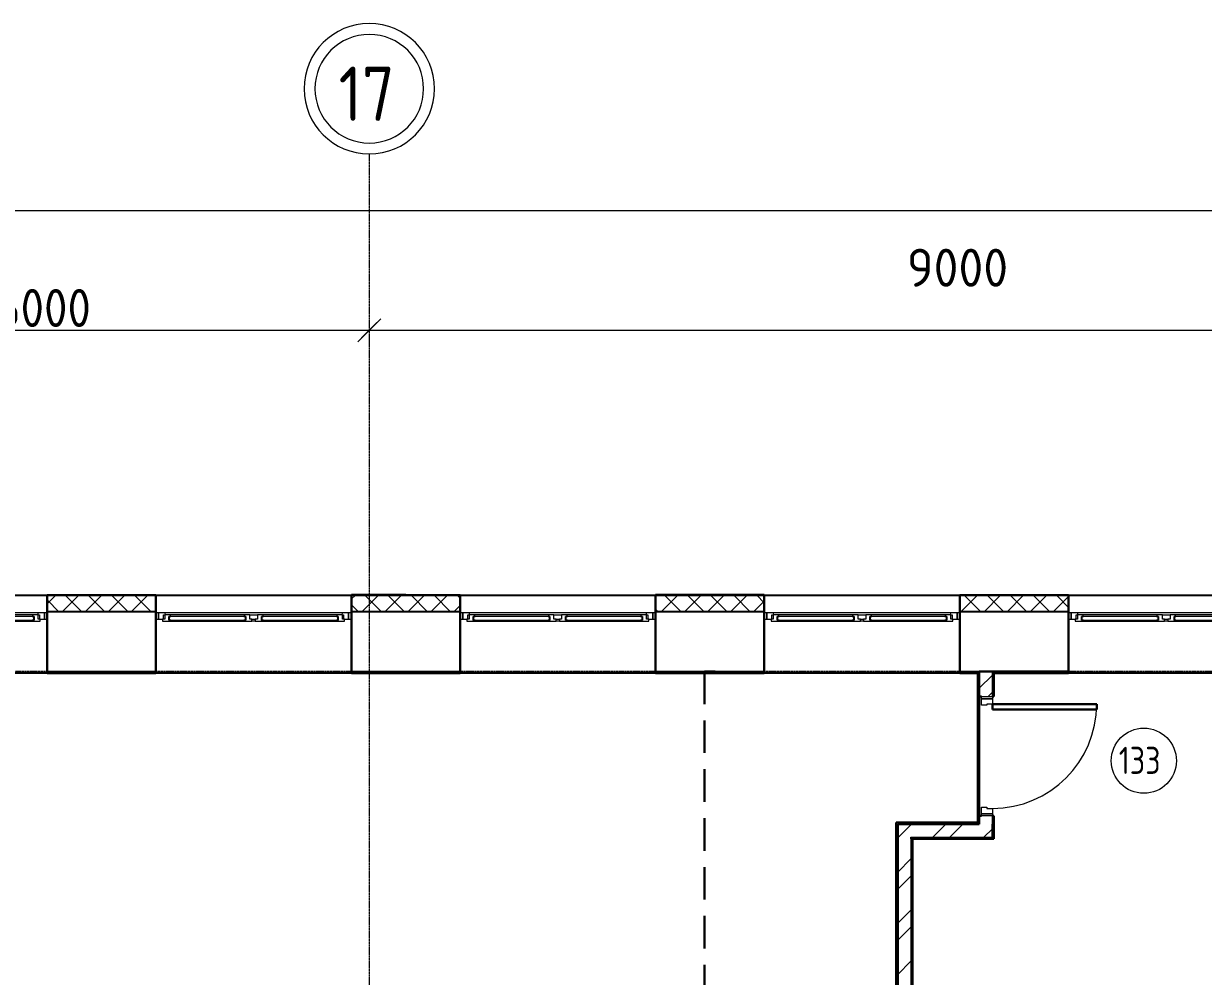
# Model space of a CAD drawing. Header units: millimetres. Extents: x -695119 to 412940, y -249585 to 622758.
# Drawn here: x 25012 to 35872, y -22677 to -13905 of the extents above; entities that cross this region are included whole.
import ezdxf

# ---------------------------------------------------------------- set-up
doc = ezdxf.new("R2010")
doc.units = ezdxf.units.MM
doc.linetypes.add('ADSK_Линия сетки', pattern=[25, 20, -2.5, 0, -2.5])
doc.linetypes.add('ADSK_Сверху', pattern=[450, 300, -150])
for name, color, linetype, lineweight in [('Каркас_Импост', 8, 'Continuous', 9), ('Марки помещений', 8, 'Continuous', 20), ('Монтажный зазор', 8, 'Continuous', 9), ('Окна', 252, 'Continuous', 9), ('Оси', 252, 'Continuous', 9), ('Остекление', 8, 'Continuous', 9), ('Панель', 252, 'Continuous', 30), ('Размеры', 7, 'Continuous', 9), ('Стены разрез', 7, 'Continuous', 30), ('Стены штриховка', 7, 'Continuous', 9)]:
    doc.layers.add(name, color=color, linetype=linetype, lineweight=lineweight)
doc.layers.add('Стены', color=194, linetype='Continuous')
doc.styles.add('GOST 2.304 type A_1', font='', dxfattribs={"height": 350})
doc.styles.add('GOST Common', font='', dxfattribs={"width": 0.9, "height": 500})
doc.styles.add('GOST Common_3', font='', dxfattribs={"height": 3.5})
doc.styles.add('ISOCPEUR', font='isocpeur.ttf', dxfattribs={"width": 0.9, "height": 350})
doc.styles.get('GOST 2.304 type A_1').set_extended_font_data('GOST 2.304 type A')
doc.styles.get('GOST Common').set_extended_font_data('GOST type B')
doc.styles.get('GOST Common_3').set_extended_font_data('GOST type B')

# ---------------------------------------------------------------- blocks, each defined once
blk = doc.blocks.new('_Oblique')
at = {"color": 0, "linetype": 'ByBlock', "lineweight": -2}
blk.add_line((-0.5, -0.5), (0.5, 0.5), dxfattribs=at)
blk = doc.blocks.new('1 этаж')
at = {"layer": 'Каркас_Импост', "color": 251, "true_color": 0x636466}
for p, q in [((-19805, -100507), (-21436, -100507)), ((-19854, -100524), (-20535, -100524)), ((-17005, -100507), (-18636, -100507)), ((-17906, -100524), (-18587, -100524)), ((-17856, -100524), (-17786, -100524)), ((-17054, -100524), (-17735, -100524)), ((-14205, -100507), (-15836, -100507)), ((-15106, -100524), (-15787, -100524)), ((-15056, -100524), (-14986, -100524)), ((-14254, -100524), (-14935, -100524)), ((-11405, -100507), (-13036, -100507)), ((-12306, -100524), (-12987, -100524)), ((-12256, -100524), (-12186, -100524)), ((-11454, -100524), (-12135, -100524)), ((-8605, -100507), (-10236, -100507)), ((-9506, -100524), (-10187, -100524)), ((-9456, -100524), (-9386, -100524)), ((-8654, -100524), (-9335, -100524)), ((-20533, -100582), (-19856, -100582)), ((-19842, -100582), (-19840, -100582)), ((-18602, -100582), (-18600, -100582)), ((-18585, -100582), (-17908, -100582)), ((-17894, -100582), (-17892, -100582)), ((-17836, -100565), (-17806, -100565)), ((-17806, -100582), (-17836, -100582)), ((-17750, -100582), (-17748, -100582)), ((-17733, -100582), (-17056, -100582)), ((-17042, -100582), (-17040, -100582)), ((-15802, -100582), (-15800, -100582)), ((-15785, -100582), (-15108, -100582)), ((-15094, -100582), (-15092, -100582)), ((-15036, -100565), (-15006, -100565)), ((-15006, -100582), (-15036, -100582)), ((-14950, -100582), (-14948, -100582)), ((-14933, -100582), (-14256, -100582)), ((-14242, -100582), (-14240, -100582)), ((-13002, -100582), (-13000, -100582)), ((-12985, -100582), (-12308, -100582)), ((-12294, -100582), (-12292, -100582)), ((-12236, -100565), (-12206, -100565)), ((-12206, -100582), (-12236, -100582)), ((-12150, -100582), (-12148, -100582)), ((-12133, -100582), (-11456, -100582)), ((-11442, -100582), (-11440, -100582)), ((-10202, -100582), (-10200, -100582)), ((-10185, -100582), (-9508, -100582)), ((-9494, -100582), (-9492, -100582)), ((-9436, -100565), (-9406, -100565)), ((-9406, -100582), (-9436, -100582)), ((-9350, -100582), (-9348, -100582)), ((-9333, -100582), (-8656, -100582)), ((-11121, -101357), (-11121, -101297)), ((-11121, -101297), (-11021, -101297)), ((-11021, -101297), (-11021, -101347)), ((-11071, -101357), (-11121, -101357)), ((-11071, -101347), (-11071, -101357)), ((-11021, -101347), (-11071, -101347)), ((-11121, -102297), (-11071, -102297)), ((-11121, -102357), (-11121, -102297)), ((-11021, -102357), (-11121, -102357)), ((-11071, -102297), (-11071, -102307)), ((-11071, -102307), (-11021, -102307)), ((-11021, -102307), (-11021, -102357))]:
    blk.add_line(p, q, dxfattribs=at)
at = {"layer": 'Каркас_Импост', "color": 251, "lineweight": 18, "true_color": 0x636466}
for p, q in [((-19854, -100524), (-19859, -100541)), ((-19859, -100541), (-19841, -100541)), ((-19804, -100524), (-19854, -100524)), ((-19841, -100541), (-19841, -100573)), ((-19805, -100507), (-19810, -100524)), ((-19746, -100507), (-19805, -100507)), ((-19804, -100565), (-19804, -100524)), ((-19804, -100524), (-19792, -100524)), ((-19792, -100524), (-19792, -100565)), ((-19746, -100565), (-19746, -100507)), ((-18636, -100507), (-18696, -100507)), ((-18696, -100507), (-18696, -100565)), ((-18650, -100565), (-18650, -100524)), ((-18650, -100524), (-18638, -100524)), ((-18638, -100524), (-18638, -100565)), ((-18587, -100524), (-18638, -100524)), ((-18632, -100524), (-18636, -100507)), ((-18601, -100573), (-18601, -100541)), ((-18601, -100541), (-18583, -100541)), ((-18583, -100541), (-18587, -100524)), ((-17906, -100524), (-17911, -100541)), ((-17911, -100541), (-17893, -100541)), ((-17856, -100524), (-17906, -100524)), ((-17893, -100541), (-17893, -100573)), ((-17856, -100565), (-17856, -100524)), ((-17786, -100524), (-17786, -100565)), ((-17735, -100524), (-17786, -100524)), ((-17749, -100573), (-17749, -100541)), ((-17749, -100541), (-17731, -100541)), ((-17731, -100541), (-17735, -100524)), ((-17054, -100524), (-17059, -100541)), ((-17059, -100541), (-17041, -100541)), ((-17004, -100524), (-17054, -100524)), ((-17041, -100541), (-17041, -100573)), ((-17005, -100507), (-17010, -100524)), ((-16946, -100507), (-17005, -100507)), ((-17004, -100565), (-17004, -100524)), ((-17004, -100524), (-16992, -100524)), ((-16992, -100524), (-16992, -100565)), ((-16946, -100565), (-16946, -100507)), ((-15836, -100507), (-15896, -100507)), ((-15896, -100507), (-15896, -100565)), ((-15850, -100565), (-15850, -100524)), ((-15850, -100524), (-15838, -100524)), ((-15838, -100524), (-15838, -100565)), ((-15787, -100524), (-15838, -100524)), ((-15832, -100524), (-15836, -100507)), ((-15801, -100573), (-15801, -100541)), ((-15801, -100541), (-15783, -100541)), ((-15783, -100541), (-15787, -100524)), ((-15106, -100524), (-15111, -100541)), ((-15111, -100541), (-15093, -100541)), ((-15056, -100524), (-15106, -100524)), ((-15093, -100541), (-15093, -100573)), ((-15056, -100565), (-15056, -100524)), ((-14986, -100524), (-14986, -100565)), ((-14935, -100524), (-14986, -100524)), ((-14949, -100573), (-14949, -100541)), ((-14949, -100541), (-14931, -100541)), ((-14931, -100541), (-14935, -100524)), ((-14254, -100524), (-14259, -100541)), ((-14259, -100541), (-14241, -100541)), ((-14204, -100524), (-14254, -100524)), ((-14241, -100541), (-14241, -100573)), ((-14205, -100507), (-14210, -100524)), ((-14146, -100507), (-14205, -100507)), ((-14204, -100565), (-14204, -100524)), ((-14204, -100524), (-14192, -100524)), ((-14192, -100524), (-14192, -100565)), ((-14146, -100565), (-14146, -100507)), ((-13036, -100507), (-13096, -100507)), ((-13096, -100507), (-13096, -100565)), ((-13050, -100565), (-13050, -100524)), ((-13050, -100524), (-13038, -100524)), ((-13038, -100524), (-13038, -100565)), ((-12987, -100524), (-13038, -100524)), ((-13032, -100524), (-13036, -100507)), ((-13001, -100573), (-13001, -100541)), ((-13001, -100541), (-12983, -100541)), ((-12983, -100541), (-12987, -100524)), ((-12306, -100524), (-12311, -100541)), ((-12311, -100541), (-12293, -100541)), ((-12256, -100524), (-12306, -100524)), ((-12293, -100541), (-12293, -100573)), ((-12256, -100565), (-12256, -100524)), ((-12186, -100524), (-12186, -100565)), ((-12135, -100524), (-12186, -100524)), ((-12149, -100573), (-12149, -100541)), ((-12149, -100541), (-12131, -100541)), ((-12131, -100541), (-12135, -100524)), ((-11454, -100524), (-11459, -100541)), ((-11459, -100541), (-11441, -100541)), ((-11404, -100524), (-11454, -100524)), ((-11441, -100541), (-11441, -100573)), ((-11405, -100507), (-11410, -100524)), ((-11346, -100507), (-11405, -100507)), ((-11404, -100565), (-11404, -100524)), ((-11404, -100524), (-11392, -100524)), ((-11392, -100524), (-11392, -100565)), ((-11346, -100565), (-11346, -100507)), ((-10236, -100507), (-10296, -100507)), ((-10296, -100507), (-10296, -100565)), ((-10250, -100565), (-10250, -100524)), ((-10250, -100524), (-10238, -100524)), ((-10238, -100524), (-10238, -100565)), ((-10187, -100524), (-10238, -100524)), ((-10232, -100524), (-10236, -100507)), ((-10201, -100573), (-10201, -100541)), ((-10201, -100541), (-10183, -100541)), ((-10183, -100541), (-10187, -100524)), ((-9506, -100524), (-9511, -100541)), ((-9511, -100541), (-9493, -100541)), ((-9456, -100524), (-9506, -100524)), ((-9493, -100541), (-9493, -100573)), ((-9456, -100565), (-9456, -100524)), ((-9386, -100524), (-9386, -100565)), ((-9335, -100524), (-9386, -100524)), ((-9349, -100573), (-9349, -100541)), ((-9349, -100541), (-9331, -100541)), ((-9331, -100541), (-9335, -100524)), ((-19841, -100573), (-19859, -100573)), ((-19859, -100573), (-19856, -100582)), ((-19856, -100582), (-19842, -100582)), ((-19842, -100582), (-19841, -100581)), ((-19841, -100581), (-19840, -100582)), ((-19840, -100582), (-19784, -100582)), ((-19784, -100565), (-19804, -100565)), ((-19784, -100582), (-19784, -100565)), ((-19784, -100565), (-19746, -100565)), ((-18696, -100565), (-18658, -100565)), ((-18638, -100565), (-18658, -100565)), ((-18658, -100565), (-18658, -100582)), ((-18658, -100582), (-18602, -100582)), ((-18602, -100582), (-18601, -100581)), ((-18583, -100573), (-18601, -100573)), ((-18601, -100581), (-18600, -100582)), ((-18600, -100582), (-18585, -100582)), ((-18585, -100582), (-18583, -100573)), ((-17893, -100573), (-17911, -100573)), ((-17911, -100573), (-17908, -100582)), ((-17908, -100582), (-17894, -100582)), ((-17894, -100582), (-17893, -100581)), ((-17893, -100581), (-17892, -100582)), ((-17892, -100582), (-17836, -100582)), ((-17836, -100565), (-17856, -100565)), ((-17836, -100582), (-17836, -100565)), ((-17786, -100565), (-17806, -100565)), ((-17806, -100565), (-17806, -100582)), ((-17806, -100582), (-17750, -100582)), ((-17750, -100582), (-17749, -100581)), ((-17731, -100573), (-17749, -100573)), ((-17749, -100581), (-17748, -100582)), ((-17748, -100582), (-17733, -100582)), ((-17733, -100582), (-17731, -100573)), ((-17041, -100573), (-17059, -100573)), ((-17059, -100573), (-17056, -100582)), ((-17056, -100582), (-17042, -100582)), ((-17042, -100582), (-17041, -100581)), ((-17041, -100581), (-17040, -100582)), ((-17040, -100582), (-16984, -100582)), ((-16984, -100565), (-17004, -100565)), ((-16984, -100582), (-16984, -100565)), ((-16984, -100565), (-16946, -100565)), ((-15896, -100565), (-15858, -100565)), ((-15838, -100565), (-15858, -100565)), ((-15858, -100565), (-15858, -100582)), ((-15858, -100582), (-15802, -100582)), ((-15802, -100582), (-15801, -100581)), ((-15783, -100573), (-15801, -100573)), ((-15801, -100581), (-15800, -100582)), ((-15800, -100582), (-15785, -100582)), ((-15785, -100582), (-15783, -100573)), ((-15093, -100573), (-15111, -100573)), ((-15111, -100573), (-15108, -100582)), ((-15108, -100582), (-15094, -100582)), ((-15094, -100582), (-15093, -100581)), ((-15093, -100581), (-15092, -100582)), ((-15092, -100582), (-15036, -100582)), ((-15036, -100565), (-15056, -100565)), ((-15036, -100582), (-15036, -100565)), ((-14986, -100565), (-15006, -100565)), ((-15006, -100565), (-15006, -100582)), ((-15006, -100582), (-14950, -100582)), ((-14950, -100582), (-14949, -100581)), ((-14931, -100573), (-14949, -100573)), ((-14949, -100581), (-14948, -100582)), ((-14948, -100582), (-14933, -100582)), ((-14933, -100582), (-14931, -100573)), ((-14241, -100573), (-14259, -100573)), ((-14259, -100573), (-14256, -100582)), ((-14256, -100582), (-14242, -100582)), ((-14242, -100582), (-14241, -100581)), ((-14241, -100581), (-14240, -100582)), ((-14240, -100582), (-14184, -100582)), ((-14184, -100565), (-14204, -100565)), ((-14184, -100582), (-14184, -100565)), ((-14184, -100565), (-14146, -100565)), ((-13096, -100565), (-13058, -100565)), ((-13038, -100565), (-13058, -100565)), ((-13058, -100565), (-13058, -100582)), ((-13058, -100582), (-13002, -100582)), ((-13002, -100582), (-13001, -100581)), ((-12983, -100573), (-13001, -100573)), ((-13001, -100581), (-13000, -100582)), ((-13000, -100582), (-12985, -100582)), ((-12985, -100582), (-12983, -100573)), ((-12293, -100573), (-12311, -100573)), ((-12311, -100573), (-12308, -100582)), ((-12308, -100582), (-12294, -100582)), ((-12294, -100582), (-12293, -100581)), ((-12293, -100581), (-12292, -100582)), ((-12292, -100582), (-12236, -100582)), ((-12236, -100565), (-12256, -100565)), ((-12236, -100582), (-12236, -100565)), ((-12186, -100565), (-12206, -100565)), ((-12206, -100565), (-12206, -100582)), ((-12206, -100582), (-12150, -100582)), ((-12150, -100582), (-12149, -100581)), ((-12131, -100573), (-12149, -100573)), ((-12149, -100581), (-12148, -100582)), ((-12148, -100582), (-12133, -100582)), ((-12133, -100582), (-12131, -100573)), ((-11441, -100573), (-11459, -100573)), ((-11459, -100573), (-11456, -100582)), ((-11456, -100582), (-11442, -100582)), ((-11442, -100582), (-11441, -100581)), ((-11441, -100581), (-11440, -100582)), ((-11440, -100582), (-11384, -100582)), ((-11384, -100565), (-11404, -100565)), ((-11384, -100582), (-11384, -100565)), ((-11384, -100565), (-11346, -100565)), ((-10296, -100565), (-10258, -100565)), ((-10238, -100565), (-10258, -100565)), ((-10258, -100565), (-10258, -100582)), ((-10258, -100582), (-10202, -100582)), ((-10202, -100582), (-10201, -100581)), ((-10183, -100573), (-10201, -100573)), ((-10201, -100581), (-10200, -100582)), ((-10200, -100582), (-10185, -100582)), ((-10185, -100582), (-10183, -100573)), ((-9493, -100573), (-9511, -100573)), ((-9511, -100573), (-9508, -100582)), ((-9508, -100582), (-9494, -100582)), ((-9494, -100582), (-9493, -100581)), ((-9493, -100581), (-9492, -100582)), ((-9492, -100582), (-9436, -100582)), ((-9436, -100565), (-9456, -100565)), ((-9436, -100582), (-9436, -100565)), ((-9386, -100565), (-9406, -100565)), ((-9406, -100565), (-9406, -100582)), ((-9406, -100582), (-9350, -100582)), ((-9350, -100582), (-9349, -100581)), ((-9331, -100573), (-9349, -100573)), ((-9349, -100581), (-9348, -100582)), ((-9348, -100582), (-9333, -100582)), ((-9333, -100582), (-9331, -100573))]:
    blk.add_line(p, q, dxfattribs=at)
at = {"layer": 'Марки помещений', "color": 251, "true_color": 0x636466}
blk.add_circle((-9627, -101868), 300, dxfattribs=at)
at = {"layer": 'Монтажный зазор', "color": 251, "true_color": 0x636466}
for p, q in [((-11121, -101277), (-11021, -101277)), ((-11121, -101297), (-11121, -101277)), ((-11021, -101297), (-11121, -101297)), ((-11021, -101277), (-11021, -101297)), ((-11121, -102377), (-11121, -102357)), ((-11121, -102357), (-11021, -102357)), ((-11021, -102377), (-11121, -102377)), ((-11021, -102357), (-11021, -102377))]:
    blk.add_line(p, q, dxfattribs=at)
at = {"layer": 'Окна', "color": 251, "true_color": 0x636466}
for p, q in [((-19721, -100507), (-19746, -100507)), ((-19746, -100507), (-19746, -100565)), ((-18696, -100507), (-18721, -100507)), ((-18696, -100565), (-18696, -100507)), ((-16921, -100507), (-16946, -100507)), ((-16946, -100507), (-16946, -100565)), ((-15896, -100507), (-15921, -100507)), ((-15896, -100565), (-15896, -100507)), ((-14121, -100507), (-14146, -100507)), ((-14146, -100507), (-14146, -100565)), ((-13096, -100507), (-13121, -100507)), ((-13096, -100565), (-13096, -100507)), ((-11321, -100507), (-11346, -100507)), ((-11346, -100507), (-11346, -100565)), ((-10296, -100507), (-10321, -100507)), ((-10296, -100565), (-10296, -100507)), ((-19746, -100565), (-19721, -100565)), ((-18721, -100565), (-18696, -100565)), ((-16946, -100565), (-16921, -100565)), ((-15921, -100565), (-15896, -100565)), ((-14146, -100565), (-14121, -100565)), ((-13121, -100565), (-13096, -100565)), ((-11346, -100565), (-11321, -100565)), ((-10321, -100565), (-10296, -100565))]:
    blk.add_line(p, q, dxfattribs=at)
at = {"layer": 'Оси', "color": 251, "linetype": 'ADSK_Линия сетки', "true_color": 0x636466}
for p, q in [((-16756, -96281), (-16756, -160943)), ((4311, -101047), (-72628, -101047))]:
    blk.add_line(p, q, dxfattribs=at)
at = {"layer": 'Оси', "color": 251, "lineweight": 20, "true_color": 0x636466}
for radius, start, end in [(600, 0, 180), (500, 0, 180), (600, 180, 0), (500, 180, 0)]:
    blk.add_arc((-16756, -95681), radius, start, end, dxfattribs=at)
at = {"layer": 'Остекление', "color": 251, "true_color": 0x636466}
for p, q in [((-19844, -100541), (-20546, -100541)), ((-19844, -100573), (-19844, -100541)), ((-19844, -100541), (-19844, -100573)), ((-19841, -100541), (-19844, -100541)), ((-19841, -100573), (-19841, -100541)), ((-18598, -100541), (-18601, -100541)), ((-18601, -100541), (-18601, -100573)), ((-17896, -100541), (-18598, -100541)), ((-18598, -100541), (-18598, -100573)), ((-18598, -100573), (-18598, -100541)), ((-17896, -100573), (-17896, -100541)), ((-17896, -100541), (-17896, -100573)), ((-17893, -100541), (-17896, -100541)), ((-17893, -100573), (-17893, -100541)), ((-17746, -100541), (-17749, -100541)), ((-17749, -100541), (-17749, -100573)), ((-17044, -100541), (-17746, -100541)), ((-17746, -100541), (-17746, -100573)), ((-17746, -100573), (-17746, -100541)), ((-17044, -100573), (-17044, -100541)), ((-17044, -100541), (-17044, -100573)), ((-17041, -100541), (-17044, -100541)), ((-17041, -100573), (-17041, -100541)), ((-15798, -100541), (-15801, -100541)), ((-15801, -100541), (-15801, -100573)), ((-15096, -100541), (-15798, -100541)), ((-15798, -100541), (-15798, -100573)), ((-15798, -100573), (-15798, -100541)), ((-15096, -100573), (-15096, -100541)), ((-15096, -100541), (-15096, -100573)), ((-15093, -100541), (-15096, -100541)), ((-15093, -100573), (-15093, -100541)), ((-14946, -100541), (-14949, -100541)), ((-14949, -100541), (-14949, -100573)), ((-14244, -100541), (-14946, -100541)), ((-14946, -100541), (-14946, -100573)), ((-14946, -100573), (-14946, -100541)), ((-14244, -100573), (-14244, -100541)), ((-14244, -100541), (-14244, -100573)), ((-14241, -100541), (-14244, -100541)), ((-14241, -100573), (-14241, -100541)), ((-12998, -100541), (-13001, -100541)), ((-13001, -100541), (-13001, -100573)), ((-12296, -100541), (-12998, -100541)), ((-12998, -100541), (-12998, -100573)), ((-12998, -100573), (-12998, -100541)), ((-12296, -100573), (-12296, -100541)), ((-12296, -100541), (-12296, -100573)), ((-12293, -100541), (-12296, -100541)), ((-12293, -100573), (-12293, -100541)), ((-12146, -100541), (-12149, -100541)), ((-12149, -100541), (-12149, -100573)), ((-11444, -100541), (-12146, -100541)), ((-12146, -100541), (-12146, -100573)), ((-12146, -100573), (-12146, -100541)), ((-11444, -100573), (-11444, -100541)), ((-11444, -100541), (-11444, -100573)), ((-11441, -100541), (-11444, -100541)), ((-11441, -100573), (-11441, -100541)), ((-10198, -100541), (-10201, -100541)), ((-10201, -100541), (-10201, -100573)), ((-9496, -100541), (-10198, -100541)), ((-10198, -100541), (-10198, -100573)), ((-10198, -100573), (-10198, -100541)), ((-9496, -100573), (-9496, -100541)), ((-9496, -100541), (-9496, -100573)), ((-9493, -100541), (-9496, -100541)), ((-9493, -100573), (-9493, -100541)), ((-9346, -100541), (-9349, -100541)), ((-9349, -100541), (-9349, -100573)), ((-8644, -100541), (-9346, -100541)), ((-9346, -100541), (-9346, -100573)), ((-9346, -100573), (-9346, -100541)), ((-20546, -100573), (-19844, -100573)), ((-19844, -100573), (-19841, -100573)), ((-18601, -100573), (-18598, -100573)), ((-18598, -100573), (-17896, -100573)), ((-17896, -100573), (-17893, -100573)), ((-17749, -100573), (-17746, -100573)), ((-17746, -100573), (-17044, -100573)), ((-17044, -100573), (-17041, -100573)), ((-15801, -100573), (-15798, -100573)), ((-15798, -100573), (-15096, -100573)), ((-15096, -100573), (-15093, -100573)), ((-14949, -100573), (-14946, -100573)), ((-14946, -100573), (-14244, -100573)), ((-14244, -100573), (-14241, -100573)), ((-13001, -100573), (-12998, -100573)), ((-12998, -100573), (-12296, -100573)), ((-12296, -100573), (-12293, -100573)), ((-12149, -100573), (-12146, -100573)), ((-12146, -100573), (-11444, -100573)), ((-11444, -100573), (-11441, -100573)), ((-10201, -100573), (-10198, -100573)), ((-10198, -100573), (-9496, -100573)), ((-9496, -100573), (-9493, -100573)), ((-9349, -100573), (-9346, -100573)), ((-9346, -100573), (-8644, -100573))]:
    blk.add_line(p, q, dxfattribs=at)
at = {"layer": 'Панель', "color": 251, "true_color": 0x636466}
for p, q in [((-11021, -101347), (-10061, -101347)), ((-11021, -101397), (-11021, -101347)), ((-10061, -101397), (-11021, -101397)), ((-10061, -101347), (-10061, -101397))]:
    blk.add_line(p, q, dxfattribs=at)
at = {"layer": 'Панель', "color": 251, "lineweight": 9, "true_color": 0x636466}
blk.add_arc((-11021, -101347), 960, 270, 0, dxfattribs=at)
at = {"layer": 'Размеры', "color": 251, "lineweight": 18, "true_color": 0x636466}
for p, q in [((-58706, -96801), (-4806, -96801)), ((-22906, -97905), (-16606, -97905)), ((-16756, -97955), (-16756, -98055))]:
    blk.add_line(p, q, dxfattribs=at)
at = {"layer": 'Размеры', "color": 251, "lineweight": 20, "true_color": 0x636466}
for p, q in [((-16906, -97905), (-7606, -97905)), ((-16756, -97955), (-16756, -98055))]:
    blk.add_line(p, q, dxfattribs=at)
at = {"layer": 'Стены', "color": 251, "true_color": 0x636466}
for p, q in [((-21521, -100345), (-19721, -100345)), ((-18721, -100345), (-16921, -100345)), ((-15921, -100345), (-14121, -100345)), ((-13121, -100345), (-11321, -100345)), ((-10321, -100345), (-8521, -100345)), ((-18721, -100497), (-19721, -100497)), ((-15921, -100497), (-16921, -100497)), ((-13121, -100497), (-14121, -100497)), ((-10321, -100497), (-11321, -100497)), ((-19721, -101062), (-21521, -101062)), ((-19721, -101047), (-18721, -101047)), ((-16921, -101062), (-18721, -101062)), ((-16921, -101047), (-15921, -101047)), ((-14121, -101062), (-15921, -101062)), ((-14121, -101047), (-13671, -101047)), ((-13571, -101047), (-13121, -101047)), ((-11321, -101062), (-13121, -101062)), ((-11321, -101047), (-11141, -101047)), ((-10321, -101047), (-11021, -101047)), ((-8521, -101062), (-10321, -101062)), ((-11771, -102572), (-11771, -102587))]:
    blk.add_line(p, q, dxfattribs=at)
at = {"layer": 'Стены разрез', "color": 251, "true_color": 0x636466}
for p, q in [((-19721, -101062), (-19721, -100345)), ((-18721, -100345), (-19721, -100345)), ((-18721, -101062), (-18721, -100345)), ((-16421, -100340), (-16921, -100340)), ((-16921, -100340), (-16921, -100345)), ((-16921, -101062), (-16921, -100345)), ((-15921, -100345), (-16921, -100345)), ((-16421, -100345), (-16421, -100340)), ((-15921, -101062), (-15921, -100345)), ((-13621, -100340), (-14121, -100340)), ((-14121, -100340), (-14121, -100345)), ((-14121, -101062), (-14121, -100345)), ((-13121, -100345), (-14121, -100345)), ((-13121, -100340), (-13621, -100340)), ((-13121, -100345), (-13121, -100340)), ((-13121, -101062), (-13121, -100345)), ((-11321, -101062), (-11321, -100345)), ((-10321, -100345), (-11321, -100345)), ((-10321, -101062), (-10321, -100345)), ((-19721, -101062), (-18721, -101062)), ((-16921, -101062), (-15921, -101062)), ((-13121, -101062), (-14121, -101062)), ((-13571, -101047), (-13671, -101047)), ((-11156, -101062), (-11321, -101062)), ((-11156, -101062), (-11156, -102437)), ((-11021, -101047), (-11141, -101047)), ((-11141, -102452), (-11141, -101047)), ((-11021, -101062), (-10321, -101062)), ((-11006, -101277), (-11006, -101047)), ((-11141, -101277), (-11121, -101277)), ((-11021, -101277), (-11006, -101277)), ((-11121, -102377), (-11141, -102377)), ((-11006, -102377), (-11021, -102377)), ((-11006, -102587), (-11006, -102377)), ((-11156, -102437), (-11906, -102437)), ((-11906, -102437), (-11906, -106507)), ((-11141, -102452), (-11891, -102452)), ((-11891, -106692), (-11891, -102452)), ((-11021, -102572), (-11021, -102452)), ((-11771, -102587), (-11006, -102587)), ((-11756, -103957), (-11756, -102572))]:
    blk.add_line(p, q, dxfattribs=at)
at = {"layer": 'Стены разрез', "color": 251, "linetype": 'Continuous', "lineweight": 9, "true_color": 0x636466}
for p, q in [((-19721, -100423), (-19719, -100421)), ((-19719, -100421), (-19645, -100347)), ((-19613, -100497), (-19719, -100391)), ((-19583, -100497), (-19433, -100347)), ((-19401, -100497), (-19551, -100347)), ((-19371, -100497), (-19221, -100347)), ((-19189, -100497), (-19339, -100347)), ((-19159, -100497), (-19009, -100347)), ((-18976, -100497), (-19126, -100347)), ((-18947, -100497), (-18797, -100347)), ((-18764, -100497), (-18914, -100347)), ((-16855, -100497), (-16921, -100432)), ((-16916, -100345), (-16919, -100340)), ((-16919, -100379), (-16887, -100347)), ((-16915, -100347), (-16916, -100345)), ((-16825, -100497), (-16675, -100347)), ((-16643, -100497), (-16793, -100347)), ((-16613, -100497), (-16463, -100347)), ((-16431, -100497), (-16581, -100347)), ((-16401, -100497), (-16251, -100347)), ((-16219, -100497), (-16369, -100347)), ((-16328, -100347), (-16329, -100345)), ((-16189, -100497), (-16039, -100347)), ((-16007, -100497), (-16157, -100347)), ((-15977, -100497), (-15922, -100442)), ((-15923, -100369), (-15944, -100347)), ((-14068, -100497), (-13918, -100347)), ((-13885, -100497), (-14035, -100347)), ((-13855, -100497), (-13705, -100347)), ((-13673, -100497), (-13823, -100347)), ((-13733, -100347), (-13734, -100347)), ((-13643, -100497), (-13493, -100347)), ((-13461, -100497), (-13611, -100347)), ((-13431, -100497), (-13281, -100347)), ((-13249, -100497), (-13399, -100347)), ((-13219, -100497), (-13123, -100401)), ((-13123, -100411), (-13187, -100347)), ((-11310, -100497), (-11160, -100347)), ((-11128, -100497), (-11278, -100347)), ((-11098, -100497), (-10948, -100347)), ((-10915, -100497), (-11065, -100347)), ((-11049, -100347), (-11050, -100346)), ((-10917, -100345), (-10918, -100347)), ((-10886, -100497), (-10736, -100347)), ((-10703, -100497), (-10853, -100347)), ((-10674, -100497), (-10524, -100347)), ((-10491, -100497), (-10641, -100347)), ((-10461, -100497), (-10323, -100359)), ((-10321, -100456), (-10429, -100347)), ((-18735, -100497), (-18721, -100484)), ((-14097, -100497), (-14121, -100474)), ((-19721, -101059), (-19709, -101047)), ((-19684, -101062), (-19699, -101047)), ((-19512, -101062), (-19497, -101047)), ((-19472, -101062), (-19487, -101047)), ((-19300, -101062), (-19285, -101047)), ((-19260, -101062), (-19275, -101047)), ((-19087, -101062), (-19072, -101047)), ((-19048, -101062), (-19063, -101047)), ((-18875, -101062), (-18860, -101047)), ((-18836, -101062), (-18851, -101047)), ((-16754, -101062), (-16739, -101047)), ((-16714, -101062), (-16729, -101047)), ((-16542, -101062), (-16527, -101047)), ((-16502, -101062), (-16517, -101047)), ((-16330, -101062), (-16315, -101047)), ((-16290, -101062), (-16305, -101047)), ((-16118, -101062), (-16103, -101047)), ((-16078, -101062), (-16093, -101047)), ((-13996, -101062), (-13981, -101047)), ((-13957, -101062), (-13972, -101047)), ((-13784, -101062), (-13769, -101047)), ((-13745, -101062), (-13760, -101047)), ((-13572, -101062), (-13571, -101061)), ((-13571, -101061), (-13557, -101047)), ((-13532, -101062), (-13547, -101047)), ((-13360, -101062), (-13345, -101047)), ((-13320, -101062), (-13335, -101047)), ((-13148, -101062), (-13133, -101047)), ((-13121, -101050), (-13123, -101047)), ((-11239, -101062), (-11224, -101047)), ((-11199, -101062), (-11214, -101047)), ((-11141, -101200), (-11021, -101080)), ((-11021, -101057), (-11011, -101047)), ((-11021, -101057), (-11011, -101047)), ((-10987, -101062), (-11002, -101047)), ((-10814, -101062), (-10799, -101047)), ((-10775, -101062), (-10790, -101047)), ((-10602, -101062), (-10587, -101047)), ((-10563, -101062), (-10578, -101047)), ((-10390, -101062), (-10375, -101047)), ((-10350, -101062), (-10365, -101047)), ((-11061, -101277), (-11021, -101237)), ((-11006, -101256), (-11021, -101241)), ((-11021, -101269), (-11006, -101254)), ((-11891, -102578), (-11771, -102458)), ((-11820, -102452), (-11820, -102437)), ((-11771, -102458), (-11765, -102452)), ((-11570, -102572), (-11450, -102452)), ((-11413, -102572), (-11293, -102452)), ((-11220, -102452), (-11220, -102437)), ((-11099, -102572), (-11021, -102494)), ((-11756, -102627), (-11771, -102612)), ((-11703, -102587), (-11688, -102572)), ((-11583, -102587), (-11598, -102572)), ((-11490, -102587), (-11475, -102572)), ((-11371, -102587), (-11386, -102572)), ((-11278, -102587), (-11263, -102572)), ((-11159, -102587), (-11174, -102572)), ((-11066, -102587), (-11051, -102572)), ((-11006, -102528), (-11021, -102513)), ((-11021, -102542), (-11006, -102527)), ((-11771, -102655), (-11756, -102640)), ((-11891, -102893), (-11771, -102773)), ((-11756, -102839), (-11771, -102824)), ((-11891, -103050), (-11771, -102930)), ((-11771, -102867), (-11756, -102852)), ((-11756, -103051), (-11771, -103036)), ((-11771, -103080), (-11756, -103065)), ((-11891, -103364), (-11771, -103244)), ((-11756, -103263), (-11771, -103248)), ((-11771, -103292), (-11756, -103277)), ((-11891, -103521), (-11771, -103401)), ((-11756, -103475), (-11771, -103460)), ((-11771, -103504), (-11756, -103489)), ((-11756, -103688), (-11771, -103673)), ((-11771, -103716), (-11756, -103701)), ((-11891, -103835), (-11771, -103715))]:
    blk.add_line(p, q, dxfattribs=at)
at = {"layer": 'Стены разрез', "color": 251, "linetype": 'ADSK_Сверху', "true_color": 0x636466}
for q in [(-13671, -106677), (-13571, -101047)]:
    blk.add_line((-13671, -101047), q, dxfattribs=at)
at = {"layer": 'Стены штриховка', "color": 251, "true_color": 0x636466}
for p, q in [((-19721, -100421), (-19719, -100421)), ((-18723, -100347), (-19719, -100347)), ((-19719, -100347), (-19719, -100421)), ((-18723, -100421), (-18723, -100347)), ((-18723, -100421), (-18721, -100421)), ((-16921, -100421), (-16919, -100421)), ((-15923, -100347), (-16919, -100347)), ((-16919, -100347), (-16919, -100421)), ((-15923, -100421), (-15923, -100347)), ((-15923, -100421), (-15921, -100421)), ((-14121, -100421), (-14119, -100421)), ((-13123, -100347), (-14119, -100347)), ((-14119, -100347), (-14119, -100421)), ((-13621, -100340), (-13621, -100345)), ((-13621, -100345), (-13621, -100340)), ((-13123, -100421), (-13123, -100347)), ((-13123, -100421), (-13121, -100421)), ((-11321, -100421), (-11319, -100421)), ((-10323, -100347), (-11319, -100347)), ((-11319, -100347), (-11319, -100421)), ((-10323, -100421), (-10323, -100347)), ((-10323, -100421), (-10321, -100421)), ((-11141, -101062), (-11156, -101062)), ((-11021, -101277), (-11021, -101047)), ((-11021, -102452), (-11021, -102377)), ((-11771, -102572), (-11021, -102572)), ((-11771, -102587), (-11771, -103972))]:
    blk.add_line(p, q, dxfattribs=at)
at = {"layer": 'Размеры', "color": 251, "lineweight": 18, "true_color": 0x636466, "xscale": 212.1, "yscale": 212.1, "zscale": 212.1}
blk.add_blockref('_Oblique', (-16756, -97905), dxfattribs=at)
at = {"layer": 'Размеры', "color": 251, "lineweight": 20, "true_color": 0x636466, "xscale": 141.4, "yscale": 141.4, "zscale": 141.4, "rotation": 180}
blk.add_blockref('_Oblique', (-16756, -97905), dxfattribs=at)
at = {"layer": 'Марки помещений', "color": 251, "true_color": 0x636466, "style": 'GOST 2.304 type A_1'}
blk.add_text('133', height=250, dxfattribs=at).set_placement((-9857, -101990))
at = {"layer": 'Оси', "color": 251, "true_color": 0x636466, "style": 'GOST Common', "width": 0.9}
blk.add_text('17', height=500, dxfattribs=at).set_placement((-17038, -95977))
at = {"layer": 'Размеры', "color": 251, "lineweight": 20, "true_color": 0x636466, "insert": (-11808, -97154), "char_height": 350, "width": 1059.58, "attachment_point": 1, "line_spacing_factor": 1.022761, "style": 'GOST Common_3'}
blk.add_mtext('\\A1;9000', dxfattribs=at)
at = {"layer": 'Размеры', "color": 251, "lineweight": 20, "true_color": 0x636466, "insert": (-19756, -97700), "char_height": 350, "width": 1059.58, "attachment_point": 5, "style": 'ISOCPEUR'}
blk.add_mtext('\\A1;6000', dxfattribs=at)

msp = doc.modelspace()

# ---------------------------------------------------------------- block references
msp.add_blockref('1 этаж', (44950.089, 81176.937))

doc.saveas('drawing.dxf')
